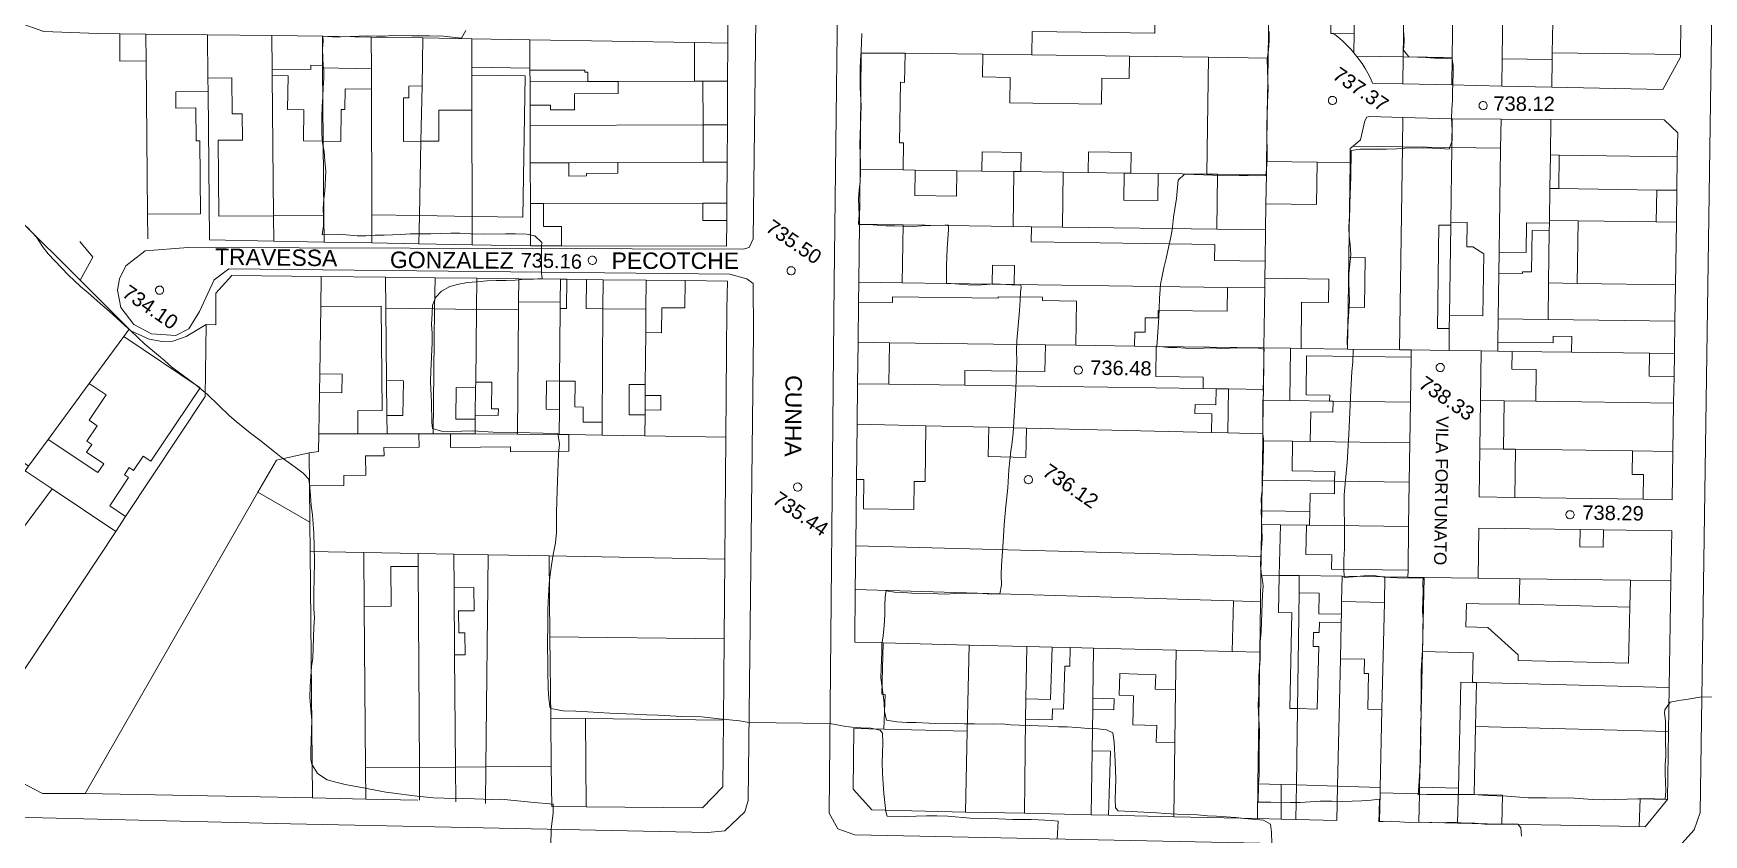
# Model space of a CAD drawing. Header units: metres. Extents: x 322294 to 7190115, y 7390841 to 10157759.
# Drawn here: x 323256.2 to 323459.6, y 7393020.6 to 7393118.2 of the extents above; entities that cross this region are included whole.
import ezdxf
from ezdxf.enums import TextEntityAlignment as Align

# ---------------------------------------------------------------- set-up
doc = ezdxf.new("R2010")
doc.units = ezdxf.units.M
doc.layers.get('0').update_dxf_attribs({"lineweight": 18})
for name, color, linetype, lineweight in [('100_SIST_VIARIO_MEIO_FIO', 1, 'Continuous', 18), ('144_P_DUPLA_ASF_TOP', 7, 'Continuous', 18), ('160_P_SIMP_ASF_TOP', 7, 'Continuous', 18), ('206_MURO_E_MURO_ARRIMO', 7, 'Continuous', 18), ('214_PROJ_BEIRAL_EDIF', 10, 'Continuous', 18), ('600_CURVA_MESTRA', 14, 'Continuous', 18), ('604_CURVA_INTERM', 7, 'Continuous', 18), ('606_PTO_COTADO', 7, 'Continuous', 18), ('608_PTO_COTADO_INTERVIA', 1, 'Continuous', 18), ('624_SEGM_CURVA_MESTRA', 14, 'Continuous', 18)]:
    doc.layers.add(name, color=color, linetype=linetype, lineweight=lineweight)
doc.styles.add('Style-Arial', font='arial.ttf', dxfattribs={"height": 1.75})

# ---------------------------------------------------------------- blocks, each defined once
blk = doc.blocks.new('SP09')
at = {"color": 0, "linetype": 'Continuous'}
blk.add_lwpolyline([(-0.03, -0.51), (-0.14, -0.49), (-0.24, -0.46), (-0.31, -0.42), (-0.35, -0.39), (-0.42, -0.31), (-0.47, -0.24), (-0.51, -0.15), (-0.52, -0.09), (-0.52, 0.03), (-0.51, 0.11), (-0.48, 0.2), (-0.44, 0.27), (-0.4, 0.33), (-0.32, 0.39), (-0.23, 0.44), (-0.15, 0.48), (-0.1, 0.48), (-0.03, 0.48), (0.08, 0.48), (0.19, 0.44), (0.27, 0.4), (0.35, 0.32), (0.41, 0.23), (0.46, 0.11), (0.48, 0.03), (0.48, -0.03), (0.47, -0.08), (0.44, -0.21), (0.38, -0.3), (0.31, -0.38), (0.23, -0.44), (0.1, -0.49), (0.02, -0.51)], close=True, dxfattribs=at)
blk = doc.blocks.new('SP10')
at = {"color": 0, "linetype": 'Continuous'}
blk.add_lwpolyline([(-0.03, -0.51), (-0.14, -0.49), (-0.24, -0.46), (-0.31, -0.42), (-0.35, -0.39), (-0.42, -0.31), (-0.47, -0.24), (-0.51, -0.15), (-0.52, -0.09), (-0.52, 0.03), (-0.51, 0.11), (-0.48, 0.2), (-0.44, 0.27), (-0.4, 0.33), (-0.32, 0.39), (-0.23, 0.44), (-0.15, 0.48), (-0.1, 0.48), (-0.03, 0.48), (0.08, 0.48), (0.19, 0.44), (0.27, 0.4), (0.35, 0.32), (0.41, 0.23), (0.46, 0.11), (0.48, 0.03), (0.48, -0.03), (0.47, -0.08), (0.44, -0.21), (0.38, -0.3), (0.31, -0.38), (0.23, -0.44), (0.1, -0.49), (0.02, -0.51)], close=True, dxfattribs=at)

msp = doc.modelspace()

# ---------------------------------------------------------------- linework, layer by layer
at = {"layer": '100_SIST_VIARIO_MEIO_FIO'}
msp.add_lwpolyline([(323422.23, 7393243.091), (323359.754, 7393243.822), (323357.141, 7393242.386), (323355.563, 7393239.874), (323353.732, 7393087.88), (323353.126, 7393023.232), (323354.198, 7393021.311), (323356.277, 7393020.596), (323454.943, 7393018.575), (323456.959, 7393019.539), (323458.45, 7393021.204), (323459.19, 7393023.313), (323462.319, 7393238.023), (323461.636, 7393240.149), (323459.498, 7393242.196), (323457.506, 7393242.775)], close=True, dxfattribs=at)
msp.add_lwpolyline([(323253.99, 7393022.75), (323287.554, 7393021.948), (323338.343, 7393020.884), (323340.418, 7393021.082), (323342.873, 7393023.383), (323343.268, 7393024.773), (323343.91, 7393081.722), (323343.878, 7393087.731), (323343.109, 7393088.32), (323341.047, 7393088.882), (323280.041, 7393089.526), (323278.257, 7393088.207), (323276.481, 7393084.343), (323275.187, 7393082.235), (323273.59, 7393081.401), (323270.613, 7393081.622), (323268.461, 7393082.758), (323266.875, 7393084.835), (323266.495, 7393086.92), (323266.736, 7393088.294), (323267.506, 7393089.895), (323269.846, 7393091.732), (323275.096, 7393092.119), (323342.673, 7393091.91), (323343.376, 7393092.136), (323343.892, 7393093.192), (323345.054, 7393189.988)], dxfattribs=at)
at = {"layer": '206_MURO_E_MURO_ARRIMO'}
for p, q in [((323414.54, 7393118.197), (323415.056, 7393117.782)), ((323340.768, 7393112.391), (323340.796, 7393117.008)), ((323415.056, 7393117.782), (323415.619, 7393117.289)), ((323415.619, 7393117.289), (323416.157, 7393116.772)), ((323416.157, 7393116.772), (323416.668, 7393116.236)), ((323416.668, 7393116.236), (323417.025, 7393115.825)), ((323356.888, 7393101.645), (323357.048, 7393115.792)), ((323417.348, 7393115.422), (323417.597, 7393115.112)), ((323417.597, 7393115.112), (323418.011, 7393114.53)), ((323418.011, 7393114.53), (323418.389, 7393113.938)), ((323340.736, 7393107.073), (323340.768, 7393112.391)), ((323418.389, 7393113.938), (323418.729, 7393113.339)), ((323418.729, 7393113.339), (323419.029, 7393112.736)), ((323419.029, 7393112.736), (323419.288, 7393112.131)), ((323419.288, 7393112.131), (323422.981, 7393112.05)), ((323422.981, 7393112.05), (323428.932, 7393111.92)), ((323435.012, 7393111.787), (323441.117, 7393111.654)), ((323418.589, 7393108.011), (323418.363, 7393107.542)), ((323418.938, 7393108.072), (323418.589, 7393108.011)), ((323422.97, 7393107.959), (323418.938, 7393108.072)), ((323428.993, 7393107.79), (323422.97, 7393107.959)), ((323340.708, 7393102.511), (323340.736, 7393107.073)), ((323418.363, 7393107.542), (323417.824, 7393105.25)), ((323434.932, 7393107.759), (323428.993, 7393107.79)), ((323417.824, 7393105.25), (323416.947, 7393104.484)), ((323412.55, 7393102.521), (323406.388, 7393102.607)), ((323456.278, 7393095.207), (323456.336, 7393099.091)), ((323340.665, 7393095.427), (323340.677, 7393097.541)), ((323356.734, 7393087.899), (323356.813, 7393094.951)), ((323261.9, 7393092.867), (323263.468, 7393090.938)), ((323277.672, 7393093.043), (323285.506, 7393092.899)), ((323285.506, 7393092.899), (323291.639, 7393092.787)), ((323297.455, 7393092.68), (323303.184, 7393092.576)), ((323303.184, 7393092.576), (323309.684, 7393092.456)), ((323309.684, 7393092.456), (323316.77, 7393092.327)), ((323316.77, 7393092.327), (323320.539, 7393092.319)), ((323263.468, 7393090.938), (323261.959, 7393088.131)), ((323291.292, 7393088.595), (323299.111, 7393088.506)), ((323299.111, 7393088.506), (323305.147, 7393088.437)), ((323305.147, 7393088.437), (323310.242, 7393088.379)), ((323310.242, 7393088.379), (323315.342, 7393088.321)), ((323315.342, 7393088.321), (323320.415, 7393088.263)), ((323320.415, 7393088.263), (323321.18, 7393088.254)), ((323323.57, 7393088.227), (323325.624, 7393088.204)), ((323325.624, 7393088.204), (323330.849, 7393088.144)), ((323330.849, 7393088.144), (323335.596, 7393088.09)), ((323356.707, 7393085.485), (323356.734, 7393087.899)), ((323267.921, 7393082.176), (323268.11, 7393081.988)), ((323268.11, 7393081.988), (323270.337, 7393080.965)), ((323274.829, 7393081.29), (323277.292, 7393082.732)), ((323270.337, 7393080.965), (323271.922, 7393080.683)), ((323271.922, 7393080.683), (323273.208, 7393080.732)), ((323273.208, 7393080.732), (323274.829, 7393081.29)), ((323356.595, 7393075.53), (323356.651, 7393080.588)), ((323423.973, 7393078.77), (323423.985, 7393079.651)), ((323432.525, 7393079.532), (323432.439, 7393073.501)), ((323455.994, 7393076.43), (323456.036, 7393079.205)), ((323432.439, 7393073.501), (323432.355, 7393067.615)), ((323432.355, 7393067.615), (323432.272, 7393061.743)), ((323455.767, 7393061.416), (323455.856, 7393067.281)), ((323356.372, 7393055.778), (323356.463, 7393063.872)), ((323432.272, 7393061.743), (323436.624, 7393061.682)), ((323452.22, 7393061.465), (323455.767, 7393061.416)), ((323447.392, 7393057.735), (323444.57, 7393057.775)), ((323423.599, 7393051.982), (323423.611, 7393052.826)), ((323432.135, 7393051.863), (323425.592, 7393051.954)), ((323455.422, 7393038.546), (323455.618, 7393051.536)), ((323296.724, 7393024.963), (323303.069, 7393024.84)), ((323452.489, 7393021.585), (323455.216, 7393024.909)), ((323385.045, 7393023.034), (323387.135, 7393022.986)), ((323408.169, 7393022.51), (323409.958, 7393022.47)), ((323424.917, 7393022.131), (323429.64, 7393022.019)), ((323429.64, 7393022.019), (323435.029, 7393021.917)), ((323451.768, 7393021.599), (323452.489, 7393021.585))]:
    msp.add_line(p, q, dxfattribs=at)
for points in [[(323291.535, 7393105.057), (323291.459, 7393113.987)], [(323309.621, 7393113.126), (323309.619, 7393114.085)], [(323357.048, 7393115.792), (323362.369, 7393115.806)], [(323423.027, 7393115.343), (323422.981, 7393112.05)], [(323316.705, 7393113.71), (323316.71, 7393112.317)], [(323316.71, 7393112.317), (323323.739, 7393112.339)], [(323316.718, 7393109.461), (323316.71, 7393112.317)], [(323337.769, 7393112.381), (323340.768, 7393112.391)], [(323277.672, 7393093.043), (323277.518, 7393111.122)], [(323303.563, 7393111.797), (323303.43, 7393105.059)], [(323422.92, 7393104.401), (323422.97, 7393107.959)], [(323340.736, 7393107.073), (323337.785, 7393107.064)], [(323428.993, 7393107.79), (323428.945, 7393104.317)], [(323270.167, 7393093.18), (323270.142, 7393096.17)], [(323285.506, 7393092.899), (323285.48, 7393095.998)], [(323303.252, 7393096.025), (323303.184, 7393092.576)], [(323309.684, 7393092.456), (323309.674, 7393095.916)], [(323316.755, 7393097.468), (323316.77, 7393092.327)], [(323428.813, 7393094.839), (323428.66, 7393083.847)], [(323440.827, 7393095.085), (323440.814, 7393094.162)], [(323299.111, 7393088.506), (323299.149, 7393084.728)], [(323305.099, 7393084.653), (323305.147, 7393088.437)], [(323310.242, 7393088.379), (323310.199, 7393084.589)], [(323315.319, 7393085.521), (323315.342, 7393088.321)], [(323320.393, 7393085.481), (323320.415, 7393088.263)], [(323325.596, 7393084.669), (323325.624, 7393088.204)], [(323330.849, 7393088.144), (323330.822, 7393084.628)], [(323356.734, 7393087.899), (323362.034, 7393087.825)], [(323372.993, 7393087.673), (323375.663, 7393087.636)], [(323390.321, 7393080.119), (323383.182, 7393080.218)], [(323409.288, 7393079.855), (323410.582, 7393079.837)], [(323434.539, 7393079.504), (323436.292, 7393079.479)], [(323299.236, 7393075.917), (323299.279, 7393071.686)], [(323320.29, 7393072.412), (323320.317, 7393075.855)], [(323310.09, 7393075.046), (323310.052, 7393071.688)], [(323330.738, 7393074.099), (323330.724, 7393072.348)], [(323409.2, 7393073.5), (323414.066, 7393073.432)], [(323432.439, 7393073.501), (323435.315, 7393073.461)], [(323295.763, 7393069.444), (323299.301, 7393069.437)], [(323321.435, 7393069.349), (323320.266, 7393069.368)], [(323401.666, 7393069.536), (323399.68, 7393069.584)], [(323405.914, 7393068.576), (323405.926, 7393069.433)], [(323405.914, 7393068.576), (323405.848, 7393063.782)], [(323405.914, 7393068.576), (323409.551, 7393068.525)], [(323435.233, 7393067.574), (323432.355, 7393067.615)], [(323405.796, 7393060.074), (323405.848, 7393063.782)], [(323414.674, 7393063.659), (323405.848, 7393063.782)], [(323407.939, 7393052.2), (323410.372, 7393052.166)], [(323410.343, 7393050.086), (323410.146, 7393035.965)], [(323415.472, 7393046.451), (323415.495, 7393047.466)], [(323431.962, 7393039.153), (323431.474, 7393039.165)], [(323303.263, 7393024.83), (323303.238, 7393028.807)], [(323307.665, 7393024.613), (323307.632, 7393028.851)], [(323311.332, 7393028.888), (323311.281, 7393024.434)], [(323420.209, 7393025.696), (323420.13, 7393022.24)], [(323424.917, 7393022.131), (323424.995, 7393025.588)], [(323429.737, 7393026.281), (323429.64, 7393022.019)]]:
    msp.add_lwpolyline(points, dxfattribs=at)
at = {"layer": '214_PROJ_BEIRAL_EDIF'}
for points in [[(323426.684, 7393139.6), (323426.504, 7393126.717), (323427.071, 7393126.709), (323427.038, 7393124.336), (323429.105, 7393124.307), (323428.979, 7393115.26), (323423.027, 7393115.343), (323423.292, 7393134.391), (323423.312, 7393135.807), (323423.365, 7393139.646)], [(323441.369, 7393129.716), (323440.121, 7393129.734), (323440.167, 7393133.084), (323438.917, 7393133.102), (323438.793, 7393124.24), (323441.292, 7393124.205), (323441.287, 7393123.829), (323441.228, 7393119.587), (323441.176, 7393115.85), (323441.164, 7393115.025), (323435.058, 7393115.11), (323435.331, 7393134.711), (323435.397, 7393139.479), (323441.503, 7393139.394), (323441.451, 7393135.613), (323441.394, 7393131.536)], [(323248.521, 7393121.889), (323256.601, 7393128.269), (323264.99, 7393134.791), (323270.774, 7393134.551), (323310.325, 7393133.79), (323310.252, 7393129.98), (323334.391, 7393129.516), (323334.464, 7393133.325), (323340.895, 7393133.201), (323340.796, 7393117.008), (323336.721, 7393117.078), (323316.694, 7393117.42), (323309.608, 7393117.541), (323303.678, 7393117.642), (323297.379, 7393117.749), (323291.426, 7393117.851), (323285.293, 7393117.935), (323277.46, 7393118.032), (323269.955, 7393118.125), (323266.757, 7393118.165), (323264.074, 7393118.198), (323257.536, 7393118.441), (323254.302, 7393119.572)], [(323402.803, 7393136.19), (323406.854, 7393136.134), (323406.653, 7393121.632), (323406.606, 7393118.308), (323406.563, 7393115.191), (323399.319, 7393115.292), (323389.713, 7393115.426), (323377.803, 7393115.591), (323377.843, 7393118.443), (323392.796, 7393118.235), (323393.003, 7393133.076), (323393.048, 7393136.326)], [(323423.027, 7393115.343), (323423.292, 7393134.391), (323418.532, 7393134.457), (323418.413, 7393125.889), (323419.057, 7393125.88), (323419.038, 7393124.459), (323417.145, 7393124.486), (323417.129, 7393123.349), (323417.057, 7393118.162), (323417.025, 7393115.825), (323417.348, 7393115.422)], [(323428.979, 7393115.26), (323429.105, 7393124.307), (323429.222, 7393132.746), (323432.431, 7393132.701), (323432.325, 7393125.146), (323431.195, 7393125.162), (323431.184, 7393124.35), (323432.967, 7393124.325), (323433.112, 7393134.742), (323435.331, 7393134.711), (323435.058, 7393115.11), (323435.012, 7393111.787), (323428.932, 7393111.92)], [(323417.129, 7393123.349), (323414.282, 7393123.389), (323414.21, 7393118.202), (323414.54, 7393118.197), (323417.057, 7393118.162)], [(323269.983, 7393114.859), (323269.955, 7393118.125), (323266.757, 7393118.165), (323266.785, 7393114.832)], [(323277.504, 7393112.755), (323277.518, 7393111.122), (323273.59, 7393111.089), (323273.607, 7393109.107), (323276.031, 7393109.127), (323276.065, 7393105.1), (323276.523, 7393105.104), (323276.598, 7393096.225), (323270.142, 7393096.17), (323269.983, 7393114.859), (323269.955, 7393118.125), (323277.46, 7393118.032)], [(323456.823, 7393119.37), (323456.772, 7393115.633), (323441.176, 7393115.85), (323441.228, 7393119.587), (323452.558, 7393119.429)], [(323277.504, 7393112.755), (323280.405, 7393112.779), (323280.442, 7393108.401), (323281.679, 7393108.411), (323281.706, 7393105.216), (323278.757, 7393105.191), (323278.836, 7393095.942), (323285.48, 7393095.998), (323285.334, 7393113.069), (323285.328, 7393113.857), (323285.293, 7393117.935), (323277.46, 7393118.032)], [(323285.328, 7393113.857), (323290.033, 7393113.798), (323290.04, 7393114.316), (323291.456, 7393114.298), (323291.426, 7393117.851), (323285.293, 7393117.935)], [(323291.456, 7393114.298), (323291.459, 7393113.987), (323297.391, 7393113.885), (323297.379, 7393117.749), (323291.426, 7393117.851)], [(323303.563, 7393111.797), (323301.965, 7393111.792), (323301.97, 7393110.338), (323301.31, 7393110.336), (323301.326, 7393105.053), (323303.43, 7393105.059), (323303.252, 7393096.025), (323297.445, 7393096.124), (323297.398, 7393111.394), (323297.391, 7393113.885), (323297.379, 7393117.749), (323303.678, 7393117.642)], [(323316.694, 7393117.42), (323309.608, 7393117.541), (323309.619, 7393114.085), (323316.705, 7393113.964)], [(323323.739, 7393112.339), (323327.456, 7393112.35), (323336.735, 7393112.378), (323336.721, 7393117.078), (323316.694, 7393117.42), (323316.705, 7393113.964), (323316.705, 7393113.71), (323323.371, 7393113.73), (323323.372, 7393113.474), (323323.736, 7393113.475)], [(323389.86, 7393101.187), (323393.204, 7393101.14), (323399.121, 7393101.058), (323399.319, 7393115.292), (323389.713, 7393115.426), (323389.675, 7393112.692), (323386.314, 7393112.738), (323386.27, 7393109.579), (323375.138, 7393109.734), (323375.181, 7393112.847), (323371.816, 7393112.894), (323371.855, 7393115.674), (323362.369, 7393115.806), (323362.319, 7393112.234), (323361.814, 7393112.241), (323361.711, 7393104.878), (323362.183, 7393104.871), (323362.137, 7393101.572), (323363.6, 7393101.552), (323368.665, 7393101.482), (323371.709, 7393101.439), (323371.741, 7393103.758), (323376.519, 7393103.692), (323376.487, 7393101.373), (323381.62, 7393101.301), (323384.671, 7393101.259), (323384.706, 7393103.781), (323389.895, 7393103.709)], [(323371.855, 7393115.674), (323377.803, 7393115.591), (323389.713, 7393115.426), (323389.675, 7393112.692), (323386.314, 7393112.738), (323386.27, 7393109.579), (323375.138, 7393109.734), (323375.181, 7393112.847), (323371.816, 7393112.894)], [(323400.407, 7393101.04), (323399.121, 7393101.058), (323399.319, 7393115.292), (323406.563, 7393115.191), (323406.388, 7393102.607), (323406.365, 7393100.957)], [(323441.164, 7393115.025), (323441.117, 7393111.654), (323454.616, 7393111.359), (323456.768, 7393115.316), (323456.772, 7393115.633), (323441.176, 7393115.85)], [(323291.535, 7393105.057), (323291.611, 7393096.05), (323285.48, 7393095.998), (323285.334, 7393113.069), (323287.261, 7393113.036), (323287.192, 7393108.944), (323289.178, 7393108.91), (323289.113, 7393105.099)], [(323309.674, 7393095.916), (323309.634, 7393108.855), (323309.621, 7393113.126), (323316.119, 7393113.015), (323315.825, 7393095.811)], [(323337.785, 7393107.064), (323316.726, 7393107), (323316.718, 7393109.461), (323319.199, 7393109.469), (323319.201, 7393108.894), (323322.139, 7393108.903), (323322.134, 7393110.857), (323327.46, 7393110.873), (323327.456, 7393112.35), (323336.735, 7393112.378), (323337.769, 7393112.381)], [(323291.535, 7393105.057), (323291.611, 7393096.05), (323291.639, 7393092.787), (323297.455, 7393092.68), (323297.445, 7393096.124), (323297.398, 7393111.394), (323294.214, 7393111.448), (323294.171, 7393108.942), (323293.733, 7393108.95), (323293.666, 7393105.021)], [(323303.252, 7393096.025), (323303.43, 7393105.059), (323305.616, 7393105.066), (323305.604, 7393108.843), (323309.634, 7393108.855), (323309.674, 7393095.916)], [(323337.785, 7393107.064), (323337.799, 7393102.502), (323327.405, 7393102.47), (323321.417, 7393102.452), (323316.74, 7393102.438), (323316.726, 7393107)], [(323434.883, 7393104.235), (323434.706, 7393091.554), (323437.975, 7393091.508), (323438.025, 7393095.124), (323440.827, 7393095.085), (323440.831, 7393095.422), (323440.885, 7393099.306), (323440.942, 7393103.393), (323441.002, 7393107.728), (323434.932, 7393107.759)], [(323442.018, 7393103.378), (323456.398, 7393103.177), (323456.442, 7393106.107), (323454.804, 7393107.658), (323441.002, 7393107.728), (323440.942, 7393103.393)], [(323416.31, 7393084.848), (323416.239, 7393079.758), (323422.576, 7393079.67), (323422.92, 7393104.401), (323416.947, 7393104.484), (323416.579, 7393104.163), (323416.555, 7393102.465), (323416.395, 7393090.933), (323418.381, 7393090.905), (323418.296, 7393084.82)], [(323428.638, 7393082.248), (323428.601, 7393079.586), (323423.985, 7393079.651), (323422.576, 7393079.67), (323422.92, 7393104.401), (323428.945, 7393104.317), (323428.818, 7393095.201), (323428.813, 7393094.839), (323427.374, 7393094.859), (323427.199, 7393082.268)], [(323428.818, 7393095.201), (323428.945, 7393104.317), (323434.883, 7393104.235), (323434.706, 7393091.554), (323434.671, 7393088.99), (323434.593, 7393083.435), (323434.554, 7393080.609), (323434.539, 7393079.504), (323432.525, 7393079.532), (323428.601, 7393079.586), (323428.638, 7393082.248), (323428.66, 7393083.847), (323432.7, 7393083.79), (323432.832, 7393091.374), (323431.514, 7393092.219), (323430.771, 7393092.212), (323430.812, 7393095.174)], [(323246.961, 7393067.338), (323250.289, 7393064.866), (323252.499, 7393067.84), (323255.66, 7393065.491), (323258.057, 7393068.753), (323263.054, 7393075.553), (323267.26, 7393081.277), (323267.921, 7393082.176), (323261.959, 7393088.131), (323246.816, 7393103.177), (323238.006, 7393091.29), (323232.518, 7393083.884), (323216.753, 7393062.613), (323227.323, 7393052.246), (323243.766, 7393074.339), (323249.211, 7393070.409)], [(323321.417, 7393102.452), (323316.74, 7393102.438), (323316.755, 7393097.468), (323318.349, 7393097.473), (323337.75, 7393097.532), (323340.677, 7393097.541), (323340.708, 7393102.511), (323337.799, 7393102.502), (323327.405, 7393102.47), (323327.409, 7393101.159), (323323.597, 7393101.147), (323323.598, 7393100.836), (323321.422, 7393100.83)], [(323376.487, 7393101.373), (323375.631, 7393101.385), (323371.709, 7393101.439), (323371.741, 7393103.758), (323376.519, 7393103.692)], [(323389.86, 7393101.187), (323389.055, 7393101.198), (323384.671, 7393101.259), (323384.706, 7393103.781), (323389.895, 7393103.709)], [(323416.239, 7393079.758), (323416.31, 7393084.848), (323416.395, 7393090.933), (323416.555, 7393102.465), (323412.55, 7393102.521), (323412.478, 7393097.353), (323406.316, 7393097.439), (323406.272, 7393094.263), (323406.219, 7393090.469), (323406.19, 7393088.396), (323413.975, 7393088.288), (323413.935, 7393085.41), (323410.66, 7393085.456), (323410.582, 7393079.837)], [(323453.897, 7393099.125), (323456.336, 7393099.091), (323456.398, 7393103.177), (323442.018, 7393103.378), (323441.961, 7393099.291)], [(323368.665, 7393101.482), (323371.709, 7393101.439), (323375.631, 7393101.385), (323375.538, 7393094.691), (323362.132, 7393094.877), (323356.813, 7393094.951), (323356.888, 7393101.645), (323362.137, 7393101.572), (323363.6, 7393101.552), (323363.557, 7393098.444), (323368.622, 7393098.373)], [(323363.6, 7393101.552), (323368.665, 7393101.482), (323368.622, 7393098.373), (323363.557, 7393098.444)], [(323376.487, 7393101.373), (323375.631, 7393101.385), (323375.538, 7393094.691), (323377.771, 7393094.659), (323381.527, 7393094.607), (323381.62, 7393101.301)], [(323393.204, 7393101.14), (323399.121, 7393101.058), (323400.407, 7393101.04), (323400.313, 7393094.346), (323381.527, 7393094.607), (323381.62, 7393101.301), (323384.671, 7393101.259), (323389.055, 7393101.198), (323389.009, 7393097.907), (323393.158, 7393097.849)], [(323393.204, 7393101.14), (323389.86, 7393101.187), (323389.055, 7393101.198), (323389.009, 7393097.907), (323393.158, 7393097.849)], [(323406.272, 7393094.263), (323400.313, 7393094.346), (323400.407, 7393101.04), (323406.365, 7393100.957), (323406.316, 7393097.439)], [(323444.32, 7393095.373), (323440.831, 7393095.422), (323440.885, 7393099.306), (323441.961, 7393099.291), (323453.897, 7393099.125), (323453.842, 7393095.24)], [(323337.75, 7393097.532), (323318.349, 7393097.473), (323318.358, 7393094.672), (323320.532, 7393094.679), (323320.539, 7393092.319), (323340.645, 7393092.275), (323340.665, 7393095.427), (323337.757, 7393095.418)], [(323406.174, 7393087.211), (323406.19, 7393088.396), (323406.219, 7393090.469), (323400.063, 7393090.554), (323400.09, 7393092.509), (323377.745, 7393092.82), (323377.771, 7393094.659), (323375.538, 7393094.691), (323362.132, 7393094.877), (323362.034, 7393087.825), (323372.993, 7393087.673), (323373.025, 7393089.968), (323375.695, 7393089.931), (323375.663, 7393087.636), (323401.636, 7393087.274)], [(323440.814, 7393094.162), (323440.725, 7393087.804), (323440.663, 7393083.35), (323434.593, 7393083.435), (323434.671, 7393088.99), (323437.559, 7393088.95), (323437.562, 7393089.169), (323438.64, 7393089.154), (323438.71, 7393094.191)], [(323453.842, 7393095.24), (323444.32, 7393095.373), (323444.212, 7393087.755), (323456.162, 7393087.589), (323456.278, 7393095.207)], [(323289.822, 7393067.136), (323285.828, 7393066.233), (323283.583, 7393062.32), (323262.536, 7393025.63), (323257.353, 7393025.613), (323252.313, 7393028.259), (323252.703, 7393029.052), (323249.278, 7393031.918), (323266.263, 7393057.555), (323267.463, 7393059.367), (323277.139, 7393073.972), (323277.292, 7393082.732), (323278.449, 7393082.706), (323278.445, 7393086.56), (323280.391, 7393088.719), (323291.292, 7393088.595), (323291.236, 7393084.904), (323291.113, 7393076.722), (323291.079, 7393074.475), (323291.003, 7393069.452), (323290.97, 7393067.28)], [(323320.387, 7393084.684), (323320.317, 7393075.855), (323322.192, 7393075.841), (323322.167, 7393072.707), (323323.178, 7393072.699), (323323.163, 7393070.857), (323325.487, 7393070.838), (323325.596, 7393084.669), (323323.542, 7393084.686), (323323.57, 7393088.227), (323321.18, 7393088.254), (323321.152, 7393084.678)], [(323330.799, 7393081.757), (323330.749, 7393075.426), (323330.738, 7393074.099), (323332.636, 7393074.084), (323332.622, 7393072.333), (323330.724, 7393072.348), (323330.72, 7393071.732), (323330.7, 7393069.2), (323340.538, 7393069.042), (323340.661, 7393084.63), (323340.746, 7393088.031), (323335.596, 7393088.09), (323335.57, 7393084.765), (323332.75, 7393084.787), (323332.726, 7393081.742)], [(323444.212, 7393087.755), (323440.725, 7393087.804), (323440.663, 7393083.35), (323456.095, 7393083.135), (323456.162, 7393087.589)], [(323320.29, 7393072.412), (323320.266, 7393069.368), (323315.192, 7393069.408), (323315.312, 7393084.524), (323315.319, 7393085.521), (323320.393, 7393085.481), (323320.387, 7393084.684), (323320.317, 7393075.855), (323318.7, 7393075.868), (323318.673, 7393072.425)], [(323383.182, 7393080.218), (323379.456, 7393080.27), (323360.473, 7393080.534), (323356.651, 7393080.588), (323356.707, 7393085.485), (323360.852, 7393085.427), (323360.862, 7393086.133), (323373.721, 7393085.954), (323373.724, 7393086.138), (323379.113, 7393086.063), (323379.108, 7393085.662), (323383.257, 7393085.605)], [(323401.636, 7393087.274), (323406.174, 7393087.211), (323406.072, 7393079.9), (323392.965, 7393080.082), (323390.321, 7393080.119), (323390.344, 7393081.823), (323391.588, 7393081.806), (323391.612, 7393083.568), (323393.184, 7393083.546), (323393.197, 7393084.472), (323401.595, 7393084.355)], [(323295.763, 7393069.444), (323291.003, 7393069.452), (323291.079, 7393074.475), (323293.793, 7393074.441), (323293.822, 7393076.687), (323291.113, 7393076.722), (323291.236, 7393084.904), (323298.57, 7393084.977), (323298.696, 7393072.26), (323295.735, 7393072.23)], [(323299.279, 7393071.686), (323299.301, 7393069.437), (323303.184, 7393069.43), (323304.906, 7393069.427), (323305.099, 7393084.653), (323299.149, 7393084.728), (323299.236, 7393075.917), (323301.287, 7393075.892), (323301.234, 7393071.661)], [(323310.047, 7393071.203), (323310.026, 7393069.417), (323307.025, 7393069.423), (323304.906, 7393069.427), (323305.099, 7393084.653), (323310.199, 7393084.589), (323310.098, 7393075.734), (323310.09, 7393075.046), (323307.725, 7393075.076), (323307.676, 7393071.233)], [(323315.312, 7393084.524), (323310.199, 7393084.589), (323310.098, 7393075.734), (323312.079, 7393075.709), (323312.038, 7393072.478), (323312.855, 7393072.468), (323312.844, 7393071.653), (323310.052, 7393071.688), (323310.047, 7393071.203), (323310.026, 7393069.417), (323315.192, 7393069.408)], [(323330.72, 7393071.732), (323330.7, 7393069.2), (323325.475, 7393069.284), (323325.487, 7393070.838), (323325.596, 7393084.669), (323330.822, 7393084.628), (323330.799, 7393081.757), (323330.749, 7393075.426), (323328.792, 7393075.442), (323328.763, 7393071.747)], [(323434.554, 7393080.609), (323441.262, 7393080.513), (323441.274, 7393081.313), (323443.56, 7393081.28), (323443.533, 7393079.379), (323453.006, 7393079.247), (323456.036, 7393079.205), (323456.095, 7393083.135), (323440.663, 7393083.35), (323434.593, 7393083.435)], [(323267.463, 7393059.367), (323265.535, 7393060.661), (323267.842, 7393064.102), (323267.323, 7393064.45), (323267.912, 7393065.329), (323268.447, 7393064.97), (323269.622, 7393066.721), (323270.558, 7393066.093), (323276.559, 7393075.042), (323267.26, 7393081.277), (323263.054, 7393075.553), (323265.107, 7393074.177), (323263.037, 7393071.089), (323264.03, 7393070.423), (323262.766, 7393068.538), (323263.358, 7393068.141), (323262.722, 7393067.193), (323264.809, 7393065.793), (323264.084, 7393064.712), (323258.057, 7393068.753), (323255.66, 7393065.491), (323255.253, 7393064.938), (323258.521, 7393062.747), (323266.263, 7393057.555)], [(323369.637, 7393075.348), (323369.662, 7393077.163), (323379.411, 7393077.028), (323379.456, 7393080.27), (323360.473, 7393080.534), (323360.403, 7393075.477)], [(323401.741, 7393074.902), (323400.238, 7393074.923), (323398.666, 7393074.944), (323398.686, 7393076.355), (323392.914, 7393076.435), (323392.965, 7393080.082), (323406.072, 7393079.9), (323406.001, 7393074.842)], [(323409.2, 7393073.5), (323409.288, 7393079.855), (323406.072, 7393079.9), (323406.001, 7393074.842), (323405.983, 7393073.545)], [(323439.162, 7393073.407), (323439.216, 7393077.281), (323436.262, 7393077.322), (323436.292, 7393079.479), (323443.533, 7393079.379), (323453.006, 7393079.247), (323452.967, 7393076.473), (323455.994, 7393076.43), (323455.945, 7393073.173)], [(323414.494, 7393073.426), (323414.066, 7393073.432), (323414.076, 7393074.124), (323411.199, 7393074.165), (323411.266, 7393078.947), (323423.973, 7393078.77), (323423.896, 7393073.295)], [(323400.238, 7393074.923), (323398.666, 7393074.944), (323369.637, 7393075.348), (323360.403, 7393075.477), (323356.595, 7393075.53), (323356.539, 7393070.627), (323364.898, 7393070.425), (323372.585, 7393070.239), (323377.154, 7393070.129), (323399.68, 7393069.584), (323399.712, 7393071.884), (323397.67, 7393071.913), (323397.685, 7393072.999), (323400.21, 7393072.964)], [(323406.001, 7393074.842), (323401.741, 7393074.902), (323401.666, 7393069.536), (323405.926, 7393069.433), (323405.983, 7393073.545)], [(323414.494, 7393073.426), (323414.475, 7393072.064), (323411.757, 7393072.102), (323411.707, 7393068.495), (323423.827, 7393068.326), (323423.896, 7393073.295)], [(323450.946, 7393067.351), (323436.706, 7393067.553), (323435.233, 7393067.574), (323435.315, 7393073.461), (323439.162, 7393073.407), (323455.945, 7393073.173), (323455.856, 7393067.281)], [(323304.906, 7393069.427), (323303.184, 7393069.43), (323303.2, 7393067.8), (323298.925, 7393067.757), (323298.935, 7393066.759), (323296.686, 7393066.737), (323296.71, 7393064.383), (323294.044, 7393064.357), (323294.056, 7393063.15), (323289.861, 7393063.108), (323289.904, 7393058.693), (323289.939, 7393055.086), (323296.478, 7393054.97), (323303.074, 7393054.852), (323307.431, 7393054.774), (323311.626, 7393054.699), (323319.045, 7393054.567), (323340.42, 7393054.185), (323340.538, 7393069.042), (323330.7, 7393069.2), (323325.475, 7393069.284), (323321.435, 7393069.349), (323321.455, 7393067.307), (323314.352, 7393067.236), (323314.346, 7393067.839), (323307.042, 7393067.766), (323307.025, 7393069.423)], [(323364.898, 7393070.425), (323364.803, 7393063.617), (323363.5, 7393063.635), (323363.453, 7393060.226), (323357.318, 7393060.311), (323357.368, 7393063.86), (323356.463, 7393063.872), (323356.539, 7393070.627)], [(323372.585, 7393070.239), (323377.154, 7393070.129), (323377.068, 7393066.569), (323372.499, 7393066.679)], [(323411.707, 7393068.495), (323409.551, 7393068.525), (323409.501, 7393064.928), (323414.69, 7393064.856), (323414.674, 7393063.659), (323423.76, 7393063.533), (323423.827, 7393068.326)], [(323450.946, 7393067.351), (323450.905, 7393064.485), (323452.263, 7393064.466), (323452.22, 7393061.465), (323436.624, 7393061.682), (323436.706, 7393067.553)], [(323289.822, 7393067.136), (323289.861, 7393063.108), (323289.904, 7393058.693), (323283.583, 7393062.32), (323285.828, 7393066.233)], [(323252.249, 7393060.851), (323238.118, 7393041.623), (323240.841, 7393038.95), (323258.521, 7393062.747), (323255.253, 7393064.938)], [(323414.674, 7393063.659), (323414.652, 7393062.112), (323411.68, 7393062.153), (323411.65, 7393059.993), (323411.626, 7393058.305), (323423.685, 7393058.136), (323423.76, 7393063.533)], [(323249.278, 7393031.918), (323266.263, 7393057.555), (323258.521, 7393062.747), (323240.841, 7393038.95), (323243.916, 7393036.403)], [(323262.536, 7393025.63), (323290.23, 7393025.09), (323289.939, 7393055.086), (323289.904, 7393058.693), (323283.583, 7393062.32)], [(323405.772, 7393058.386), (323408.078, 7393058.354), (323411.232, 7393058.31), (323411.626, 7393058.305), (323411.65, 7393059.993), (323405.796, 7393060.074)], [(323405.718, 7393054.479), (323405.772, 7393058.386), (323408.078, 7393058.354), (323407.939, 7393052.2), (323405.687, 7393052.231)], [(323411.626, 7393058.305), (323411.232, 7393058.31), (323411.183, 7393054.728), (323414.319, 7393054.684), (323414.295, 7393052.956), (323423.611, 7393052.826), (323423.685, 7393058.136)], [(323450.717, 7393051.604), (323437.214, 7393051.792), (323432.135, 7393051.863), (323432.219, 7393057.946), (323444.57, 7393057.775), (323444.541, 7393055.66), (323447.362, 7393055.621), (323447.392, 7393057.735), (323455.71, 7393057.62), (323455.618, 7393051.536)], [(323296.532, 7393048.403), (323296.693, 7393028.742), (323296.724, 7393024.963), (323290.23, 7393025.09), (323289.939, 7393055.086), (323296.478, 7393054.97)], [(323402.37, 7393049.086), (323356.313, 7393050.484), (323356.372, 7393055.778), (323405.718, 7393054.479), (323405.687, 7393052.231), (323405.642, 7393048.987)], [(323296.532, 7393048.403), (323296.693, 7393028.742), (323303.238, 7393028.807), (323303.084, 7393053.295), (323299.764, 7393053.262), (323299.812, 7393048.436)], [(323307.632, 7393028.851), (323307.526, 7393042.52), (323307.463, 7393050.683), (323307.431, 7393054.774), (323303.074, 7393054.852), (323303.084, 7393053.295), (323303.238, 7393028.807)], [(323307.463, 7393050.683), (323307.431, 7393054.774), (323311.626, 7393054.699), (323311.332, 7393028.888), (323307.632, 7393028.851), (323307.526, 7393042.52), (323308.809, 7393042.532), (323308.783, 7393045.193), (323308.03, 7393045.185), (323308.003, 7393047.872), (323309.891, 7393047.891), (323309.863, 7393050.707)], [(323311.332, 7393028.888), (323311.626, 7393054.699), (323319.045, 7393054.567), (323319.143, 7393044.698), (323319.241, 7393034.801), (323319.3, 7393028.967)], [(323340.42, 7393054.185), (323319.045, 7393054.567), (323319.143, 7393044.698), (323340.343, 7393044.456)], [(323410.017, 7393026.671), (323410.146, 7393035.965), (323409.213, 7393035.986), (323409.477, 7393047.64), (323407.837, 7393047.677), (323407.939, 7393052.2), (323405.687, 7393052.231), (323405.642, 7393048.987), (323405.556, 7393042.842), (323405.333, 7393026.813), (323408.182, 7393026.726)], [(323415.53, 7393049.005), (323415.495, 7393047.466), (323412.739, 7393047.528), (323412.796, 7393050.031), (323410.343, 7393050.086), (323410.372, 7393052.166), (323415.6, 7393052.093)], [(323415.6, 7393052.093), (323420.804, 7393052.021), (323420.734, 7393048.888), (323415.53, 7393049.005)], [(323425.387, 7393042.912), (323425.013, 7393026.388), (323424.995, 7393025.588), (323420.209, 7393025.696), (323420.224, 7393026.361), (323420.439, 7393035.877), (323420.734, 7393048.888), (323420.804, 7393052.021), (323423.599, 7393051.982), (323425.592, 7393051.954)], [(323437.214, 7393051.792), (323437.133, 7393048.696), (323450.631, 7393048.343), (323450.717, 7393051.604)], [(323382.489, 7393043.411), (323380.268, 7393043.466), (323377.18, 7393043.542), (323370.188, 7393043.715), (323359.718, 7393043.973), (323356.241, 7393044.059), (323356.313, 7393050.484), (323402.37, 7393049.086), (323402.183, 7393042.925), (323395.362, 7393043.093), (323385.328, 7393043.341)], [(323405.642, 7393048.987), (323405.556, 7393042.842), (323402.183, 7393042.925), (323402.37, 7393049.086)], [(323437.133, 7393048.696), (323450.631, 7393048.343), (323450.452, 7393041.49), (323437.011, 7393041.842), (323437.029, 7393042.529), (323433.327, 7393045.848), (323430.649, 7393045.918), (323430.723, 7393048.763), (323432.274, 7393048.723)], [(323415.021, 7393026.519), (323415.373, 7393042.043), (323415.472, 7393046.451), (323412.822, 7393046.511), (323412.793, 7393045.235), (323412.113, 7393045.251), (323412.075, 7393043.55), (323412.765, 7393043.534), (323412.552, 7393035.91), (323410.146, 7393035.965), (323410.017, 7393026.671)], [(323340.265, 7393034.561), (323323.446, 7393034.753), (323319.241, 7393034.801), (323319.143, 7393044.698), (323340.343, 7393044.456)], [(323359.718, 7393043.973), (323359.528, 7393037.716), (323359.936, 7393037.704), (323359.807, 7393033.46), (323369.95, 7393033.209), (323370.188, 7393043.715)], [(323377.057, 7393034.689), (323377.091, 7393037.176), (323377.18, 7393043.542), (323370.188, 7393043.715), (323369.95, 7393033.209), (323369.728, 7393023.38), (323376.897, 7393023.218)], [(323382.489, 7393043.411), (323382.42, 7393041.133), (323381.837, 7393041.15), (323381.678, 7393035.909), (323380.324, 7393035.95), (323380.282, 7393034.591), (323377.057, 7393034.689), (323376.897, 7393023.218), (323385.045, 7393023.034), (323385.154, 7393030.846), (323385.224, 7393035.911), (323385.243, 7393037.243), (323385.328, 7393043.341)], [(323380.268, 7393043.466), (323377.18, 7393043.542), (323377.091, 7393037.176), (323380.075, 7393037.085)], [(323395.205, 7393031.826), (323392.951, 7393031.895), (323393.012, 7393033.92), (323390.097, 7393034.008), (323390.205, 7393037.54), (323388.429, 7393037.593), (323388.509, 7393040.233), (323392.895, 7393040.1), (323392.842, 7393038.326), (323395.295, 7393038.252), (323395.362, 7393043.093), (323385.328, 7393043.341), (323385.243, 7393037.243), (323387.847, 7393037.164), (323387.806, 7393035.833), (323385.224, 7393035.911), (323385.154, 7393030.846), (323387.371, 7393030.779), (323387.135, 7393022.986), (323395.08, 7393022.807)], [(323405.333, 7393026.813), (323405.556, 7393042.842), (323402.183, 7393042.925), (323395.362, 7393043.093), (323395.295, 7393038.252), (323395.205, 7393031.826), (323395.08, 7393022.807), (323405.274, 7393022.576)], [(323425.387, 7393042.912), (323431.556, 7393042.773), (323431.474, 7393039.165), (323430.029, 7393039.203), (323429.737, 7393026.281), (323425.013, 7393026.388)], [(323415.373, 7393042.043), (323415.021, 7393026.519), (323420.224, 7393026.361), (323420.439, 7393035.877), (323418.702, 7393035.917), (323418.8, 7393040.253), (323418.279, 7393040.265), (323418.318, 7393041.976)], [(323455.422, 7393038.546), (323455.341, 7393033.191), (323431.841, 7393033.805), (323431.962, 7393039.153)], [(323319.349, 7393024.035), (323323.553, 7393024.002), (323323.446, 7393034.753), (323319.241, 7393034.801), (323319.3, 7393028.967)], [(323340.265, 7393034.561), (323340.201, 7393026.427), (323337.705, 7393023.89), (323323.553, 7393024.002), (323323.446, 7393034.753)], [(323359.807, 7393033.46), (323356.122, 7393033.551), (323356.039, 7393026.162), (323358.332, 7393023.638), (323369.728, 7393023.38), (323369.95, 7393033.209)], [(323451.768, 7393021.599), (323435.029, 7393021.917), (323435.121, 7393025.423), (323431.653, 7393025.514), (323431.841, 7393033.805), (323455.341, 7393033.191), (323455.216, 7393024.909), (323451.856, 7393024.996)], [(323405.274, 7393022.576), (323405.333, 7393026.813), (323408.182, 7393026.726), (323408.169, 7393022.51)], [(323409.958, 7393022.47), (323410.017, 7393026.671), (323415.021, 7393026.519), (323414.927, 7393022.357)]]:
    msp.add_lwpolyline(points, close=True, dxfattribs=at)
at = {"layer": '600_CURVA_MESTRA', "elevation": 735}
for points in [[(323308.885, 7393118.564), (323308.362, 7393117.631), (323307.22, 7393117.734), (323306.162, 7393117.852), (323304.46, 7393117.918), (323302.324, 7393117.912), (323300.131, 7393117.964), (323299.079, 7393117.882), (323298.026, 7393117.856), (323296.889, 7393117.89), (323295.912, 7393117.879), (323293.672, 7393117.775), (323292.66, 7393117.772), (323291.503, 7393117.863), (323291.508, 7393117.287), (323291.458, 7393116.268), (323291.482, 7393115.236), (323291.545, 7393114.205), (323291.587, 7393113.772), (323291.611, 7393112.691), (323291.525, 7393111.663), (323291.489, 7393110.493), (323291.413, 7393109.295), (323291.363, 7393108.09), (323291.346, 7393107.056), (323291.36, 7393106.024), (323291.436, 7393104.866), (323291.635, 7393103.772), (323291.742, 7393102.661), (323291.843, 7393101.373), (323291.747, 7393099.008), (323291.618, 7393097.953), (323291.536, 7393096.936), (323291.567, 7393095.803), (323291.553, 7393094.783), (323291.403, 7393093.686), (323293.427, 7393093.731), (323295.677, 7393093.544), (323296.717, 7393093.544), (323297.861, 7393093.625), (323298.939, 7393093.631), (323299.972, 7393093.658), (323300.985, 7393093.705), (323302.124, 7393093.802), (323304.636, 7393093.808), (323307.054, 7393093.868), (323308.185, 7393093.877), (323309.518, 7393093.783), (323311.014, 7393093.732), (323313.737, 7393093.785), (323314.95, 7393093.782), (323316.283, 7393093.739), (323317.279, 7393093.542), (323318.143, 7393092.75), (323318.099, 7393092.324), (323318.113, 7393092.026)], [(323318.11, 7393089.017), (323318.198, 7393088.355), (323317.121, 7393088.284), (323316.114, 7393088.272), (323314.902, 7393088.16), (323313.802, 7393088.114), (323312.587, 7393088.106), (323311.451, 7393088.056), (323310.233, 7393087.945), (323309.111, 7393087.873), (323308.032, 7393087.665), (323306.941, 7393087.385), (323305.948, 7393086.822), (323305.234, 7393086.065), (323304.819, 7393085.107), (323304.785, 7393084.089), (323304.714, 7393082.759), (323304.782, 7393081.698), (323304.808, 7393080.496), (323304.648, 7393077.047), (323304.614, 7393075.79), (323304.698, 7393073.238), (323304.748, 7393070.802), (323304.846, 7393070.07), (323305.951, 7393069.765), (323307.099, 7393069.715), (323308.396, 7393069.764), (323309.743, 7393069.787), (323312.208, 7393069.623), (323315.095, 7393069.589), (323318.306, 7393069.51), (323320.08, 7393069.488), (323320.292, 7393068.204), (323320.185, 7393066.943), (323320.123, 7393065.917), (323320.108, 7393064.757), (323319.996, 7393062.586), (323319.923, 7393059.837), (323319.938, 7393057.422), (323319.824, 7393056.147), (323319.53, 7393054.725), (323319.307, 7393053.432), (323319.153, 7393052.288), (323319.049, 7393051.185), (323318.928, 7393048.994), (323318.887, 7393047.909), (323318.864, 7393045.811), (323318.827, 7393044.403), (323318.836, 7393043.103), (323318.876, 7393042.044), (323318.873, 7393040.67), (323318.938, 7393038.427), (323319.01, 7393037.258), (323319.107, 7393036.184), (323319.259, 7393035.995), (323320.758, 7393035.694), (323322.289, 7393035.651), (323323.734, 7393035.587), (323326.412, 7393035.404), (323329.403, 7393035.291), (323330.903, 7393035.202), (323332.33, 7393035.165), (323333.761, 7393035.102), (323335.147, 7393035.021), (323337.58, 7393034.977), (323338.686, 7393034.855), (323339.732, 7393034.717), (323341.002, 7393034.589), (323342.197, 7393034.495), (323343.375, 7393034.269), (323353.228, 7393034.167), (323355.164, 7393033.797), (323355.906, 7393033.717), (323357.044, 7393033.638), (323358.212, 7393033.588), (323359.35, 7393033.356), (323359.631, 7393033), (323359.671, 7393031.828), (323359.622, 7393030.481), (323359.605, 7393029.392), (323359.628, 7393028.091), (323359.694, 7393026.817), (323359.785, 7393025.62), (323360.018, 7393023.461), (323360.178, 7393022.882), (323362.487, 7393022.848), (323364.983, 7393022.907), (323366.241, 7393022.921), (323367.569, 7393022.859), (323370.3, 7393022.634), (323372.856, 7393022.579), (323375.478, 7393022.448), (323377.707, 7393022.47), (323380.226, 7393022.354), (323381.024, 7393022.263), (323380.887, 7393020.092)]]:
    msp.add_lwpolyline(points, dxfattribs=at)
at = {"layer": '604_CURVA_INTERM', "flags": 128}
for points, elevation in [([(323407.018, 7393019.557), (323406.974, 7393020.906), (323406.85, 7393021.918), (323406.005, 7393022.395), (323403.684, 7393022.575), (323402.641, 7393022.697), (323400.302, 7393022.886), (323399.197, 7393022.916), (323397.987, 7393023.027), (323396.768, 7393023.096), (323395.496, 7393023.102), (323394.048, 7393023.18), (323393.047, 7393023.262), (323390.68, 7393023.413), (323388.316, 7393023.541), (323388.011, 7393023.869), (323387.957, 7393024.941), (323388, 7393026.067), (323388.017, 7393027.419), (323388.005, 7393028.432), (323387.968, 7393029.51), (323387.847, 7393031.89), (323387.663, 7393033.002), (323386.88, 7393033.391), (323385.863, 7393033.518), (323384.723, 7393033.542), (323383.284, 7393033.671), (323382.123, 7393033.741), (323381.046, 7393033.745), (323379.812, 7393033.82), (323376.325, 7393033.944), (323375.237, 7393034.007), (323374.143, 7393034.102), (323373.104, 7393034.095), (323370.813, 7393034.133), (323369.624, 7393034.134), (323368.469, 7393034.175), (323367.249, 7393034.19), (323366.056, 7393034.158), (323363.733, 7393034.27), (323362.582, 7393034.295), (323361.355, 7393034.358), (323360.131, 7393034.581), (323359.873, 7393035.604), (323359.81, 7393036.644), (323359.711, 7393037.644), (323359.443, 7393039.714), (323359.494, 7393041.895), (323359.539, 7393042.903), (323359.56, 7393043.83), (323359.708, 7393044.819), (323359.814, 7393046.089), (323359.892, 7393047.362), (323359.915, 7393048.45), (323359.965, 7393049.619), (323360.064, 7393050.307), (323361.083, 7393050.164), (323362.132, 7393050.117), (323363.197, 7393050.024), (323366.329, 7393049.936), (323367.335, 7393049.915), (323368.439, 7393049.981), (323370.729, 7393050.027), (323371.832, 7393049.998), (323372.858, 7393049.916), (323373.917, 7393049.965), (323374.119, 7393050.986), (323374.085, 7393052.337), (323374.111, 7393053.355), (323374.357, 7393056.886), (323374.443, 7393058.411), (323374.63, 7393060.605), (323374.87, 7393062.874), (323375.024, 7393065.058), (323375.236, 7393067.327), (323375.398, 7393068.405), (323375.518, 7393069.507), (323375.761, 7393073.604), (323375.844, 7393074.869), (323375.949, 7393077.235), (323375.972, 7393078.373), (323375.956, 7393079.481), (323375.987, 7393080.743), (323376.199, 7393083.079), (323376.32, 7393084.429), (323376.393, 7393085.704), (323376.423, 7393086.734), (323376.494, 7393087.254), (323376.478, 7393087.573), (323375.375, 7393087.584), (323373.309, 7393087.706), (323372.269, 7393087.619), (323371.163, 7393087.558), (323370.051, 7393087.595), (323368.971, 7393087.653), (323367.951, 7393087.731), (323367.425, 7393087.732), (323367.435, 7393089.927), (323367.519, 7393092.014), (323367.652, 7393094.311), (323367.65, 7393094.826), (323367.207, 7393094.843), (323365.526, 7393094.82), (323364.402, 7393094.775), (323363.302, 7393094.692), (323362.182, 7393094.722), (323361.122, 7393094.771), (323360.081, 7393094.781), (323358.984, 7393094.864), (323357.91, 7393094.923), (323356.727, 7393094.901), (323356.693, 7393095.069), (323356.79, 7393096.108), (323356.765, 7393097.035), (323356.705, 7393098.039), (323356.778, 7393099.115), (323356.895, 7393100.14), (323356.961, 7393101.279), (323356.946, 7393102.407), (323356.853, 7393104.668), (323356.913, 7393105.829), (323356.99, 7393108.153), (323357.01, 7393109.37), (323356.922, 7393111.578), (323356.903, 7393113.842), (323356.939, 7393114.942), (323357.012, 7393115.988), (323357.109, 7393118.207)], 736), ([(323406.718, 7393118.447), (323406.696, 7393117.305), (323406.611, 7393116.211), (323406.443, 7393115.073), (323406.491, 7393113.748), (323406.561, 7393112.56), (323406.567, 7393111.409), (323406.472, 7393109.014), (323406.409, 7393106.412), (323406.455, 7393102.946), (323406.395, 7393101.624), (323406.31, 7393100.884), (323405.288, 7393100.865), (323404.154, 7393100.912), (323403.063, 7393100.882), (323399.809, 7393100.953), (323398.695, 7393100.995), (323397.528, 7393101.01), (323396.414, 7393101.064), (323395.626, 7393100.314), (323395.422, 7393098.097), (323395.206, 7393096.852), (323395.05, 7393095.819), (323394.917, 7393094.614), (323394.757, 7393093.595), (323394.455, 7393092.118), (323394.148, 7393090.798), (323393.862, 7393089.651), (323393.681, 7393088.636), (323393.471, 7393087.645), (323393.442, 7393087.022), (323393.357, 7393085.969), (323393.291, 7393084.642), (323393.266, 7393083.629), (323393.118, 7393081.197), (323393.008, 7393080.02), (323393.375, 7393080.064), (323394.459, 7393079.937), (323395.464, 7393079.928), (323396.487, 7393079.86), (323397.636, 7393079.817), (323398.714, 7393079.878), (323399.758, 7393079.914), (323400.822, 7393079.844), (323401.918, 7393079.874), (323402.992, 7393079.924), (323405.117, 7393079.921), (323406.107, 7393079.761), (323406.051, 7393079.091), (323406.063, 7393078.083), (323406.046, 7393077.057), (323406.001, 7393075.941), (323405.981, 7393074.876), (323406.026, 7393074.352), (323405.939, 7393073.332), (323405.941, 7393071.301), (323405.923, 7393070.197), (323405.95, 7393069.386), (323405.997, 7393068.783), (323406.006, 7393067.775), (323405.881, 7393063.573), (323405.845, 7393062.569), (323405.744, 7393061.517), (323405.767, 7393060.496), (323405.745, 7393060.082), (323405.76, 7393058.974), (323405.862, 7393056.631), (323405.784, 7393055.532), (323405.672, 7393054.49), (323405.66, 7393053.382), (323405.781, 7393052.215), (323405.856, 7393051.909), (323405.964, 7393050.903), (323405.903, 7393049.85), (323405.809, 7393047.694), (323405.786, 7393046.482), (323405.719, 7393045.322), (323405.617, 7393044.145), (323405.589, 7393042.999), (323405.592, 7393041.989), (323405.449, 7393039.965), (323405.432, 7393038.716), (323405.438, 7393037.656), (323405.369, 7393036.56), (323405.398, 7393035.469), (323405.53, 7393033.292), (323405.492, 7393031.109), (323405.499, 7393028.904), (323405.469, 7393027.871), (323405.393, 7393026.721), (323405.368, 7393024.581), (323406.907, 7393024.592), (323409.3, 7393024.532), (323410.498, 7393024.557), (323412.894, 7393024.707), (323414.324, 7393024.707), (323415.661, 7393024.679), (323416.821, 7393024.696), (323417.994, 7393024.743), (323419.131, 7393024.819), (323420.151, 7393024.93), (323420.105, 7393023.29), (323420.063, 7393022.241), (323420.565, 7393022.227), (323421.59, 7393022.255), (323422.625, 7393022.193), (323423.732, 7393022.094), (323425.143, 7393022.142), (323427.309, 7393022.069), (323428.342, 7393022.111), (323429.515, 7393022.113), (323430.696, 7393022.04), (323431.737, 7393022.005), (323432.912, 7393021.888), (323435.245, 7393021.881), (323436.36, 7393021.955), (323436.965, 7393021.901), (323437.335, 7393021.45), (323437.444, 7393020.452)], 737), ([(323423.089, 7393118.255), (323423.14, 7393117.212), (323423.068, 7393116.176), (323423.706, 7393115.344), (323425.779, 7393115.278), (323426.831, 7393115.169), (323427.933, 7393115.201), (323428.992, 7393115.108), (323429.116, 7393114.276), (323429.116, 7393113.257), (323429.041, 7393111.061), (323429.021, 7393110.052), (323428.943, 7393108.944), (323428.898, 7393107.821), (323428.955, 7393107.306), (323428.978, 7393106.197), (323428.97, 7393105.144), (323428.636, 7393104.097), (323427.548, 7393104.18), (323425.489, 7393104.279), (323423.28, 7393104.235), (323422.216, 7393104.15), (323420.996, 7393104.086), (323418.86, 7393104.106), (323417.781, 7393104.099), (323416.681, 7393103.943), (323416.639, 7393100.726), (323416.616, 7393099.62), (323416.512, 7393097.487), (323416.524, 7393096.718), (323416.418, 7393094.591), (323416.437, 7393093.507), (323416.585, 7393092.443), (323416.653, 7393091.248), (323416.42, 7393088.902), (323416.392, 7393087.856), (323416.428, 7393086.692), (323416.494, 7393085.598), (323416.236, 7393081.846), (323416.216, 7393080.747), (323416.245, 7393079.743), (323416.95, 7393079.715), (323416.871, 7393078.16), (323416.752, 7393077.045), (323416.661, 7393074.71), (323416.413, 7393069.377), (323416.218, 7393065.956), (323415.939, 7393063.341), (323415.855, 7393062.018), (323415.851, 7393060.862), (323415.892, 7393057.77), (323415.862, 7393055.425), (323415.779, 7393054.14), (323415.813, 7393053.061), (323415.824, 7393051.925), (323416.924, 7393052.002), (323418.216, 7393052.138), (323419.436, 7393052.168), (323420.688, 7393051.973), (323423.047, 7393051.867), (323424.342, 7393051.905), (323425.44, 7393051.911), (323425.4, 7393051.243), (323425.438, 7393050.193), (323425.424, 7393049.119), (323425.386, 7393047.883), (323425.439, 7393046.824), (323425.411, 7393045.805), (323425.415, 7393044.779), (323425.433, 7393044.231), (323425.379, 7393043.072), (323425.288, 7393041.893), (323425.217, 7393040.545), (323425.197, 7393036.987), (323425.184, 7393035.884), (323425.201, 7393035.395), (323425.157, 7393034.33), (323425.139, 7393033.256), (323425.179, 7393032.113), (323425.142, 7393030.867), (323425.128, 7393029.647), (323424.913, 7393026.523), (323424.834, 7393025.452), (323425.907, 7393025.518), (323429.215, 7393025.506), (323431.549, 7393025.504), (323432.167, 7393025.487), (323433.172, 7393025.409), (323435.674, 7393025.292), (323438.231, 7393025.104), (323440.45, 7393025.12), (323441.823, 7393025.084), (323443.296, 7393025.088), (323446.108, 7393024.909), (323447.469, 7393024.87), (323450.294, 7393024.929), (323451.571, 7393024.973), (323453.614, 7393024.975), (323454.921, 7393024.951), (323454.997, 7393025.969), (323454.92, 7393028.063), (323454.911, 7393029.138), (323454.999, 7393030.194), (323454.969, 7393032.324), (323454.961, 7393033.406), (323454.977, 7393034.424), (323454.853, 7393035.454), (323454.882, 7393035.826), (323455.537, 7393036.753), (323456.602, 7393036.978), (323457.723, 7393037.124), (323459.395, 7393037.386), (323466.819, 7393037.279)], 738), ([(323255.473, 7393094.613), (323256.61, 7393093.39), (323257.344, 7393092.263), (323258.024, 7393091.354), (323258.852, 7393090.517), (323260.525, 7393088.751), (323261.243, 7393088.048), (323261.99, 7393087.361), (323262.896, 7393086.603), (323264.703, 7393085.041), (323265.488, 7393084.384), (323267.334, 7393082.677), (323268.097, 7393081.997), (323269.804, 7393080.351), (323271.486, 7393078.961), (323272.267, 7393078.321), (323273.113, 7393077.569), (323275.08, 7393076.085), (323276.051, 7393075.358), (323277.447, 7393074.233), (323280.125, 7393071.624), (323280.92, 7393070.92), (323282.67, 7393069.503), (323283.811, 7393068.654), (323285.604, 7393067.243), (323286.396, 7393066.6), (323288.123, 7393065.378), (323289.085, 7393064.654), (323289.772, 7393063.927), (323289.915, 7393062.911), (323289.964, 7393061.876), (323290.083, 7393060.693), (323290.22, 7393059.559), (323290.377, 7393057.28), (323290.468, 7393054.023), (323290.423, 7393051.702), (323290.381, 7393050.319), (323290.375, 7393049.241), (323290.397, 7393048.16), (323290.472, 7393046.995), (323290.395, 7393045.933), (323290.349, 7393044.595), (323290.328, 7393043.329), (323290.261, 7393042.13), (323290.105, 7393041.102), (323289.926, 7393038.645), (323289.921, 7393037.368), (323290.015, 7393035.851), (323290.127, 7393034.573), (323290.114, 7393033.29), (323290.028, 7393030.799), (323290.017, 7393029.769), (323290.139, 7393029.222), (323290.826, 7393028.063), (323292.01, 7393027.286), (323293.08, 7393026.994), (323294.187, 7393026.724), (323296.643, 7393026.288), (323298.11, 7393025.993), (323299.158, 7393025.81), (323300.149, 7393025.66), (323302.597, 7393025.352), (323303.725, 7393025.213), (323304.974, 7393025.121), (323306.278, 7393025.072), (323308.504, 7393025.007), (323309.932, 7393024.988), (323311.014, 7393024.942), (323312.155, 7393024.918), (323313.161, 7393024.933), (323316.8, 7393024.576), (323319.516, 7393024.342), (323319.541, 7393023.289), (323319.29, 7393021.283), (323319.035, 7393009.909)], 734)]:
    msp.add_lwpolyline(points, dxfattribs=dict(at, elevation=elevation))
at = {"layer": '624_SEGM_CURVA_MESTRA', "elevation": 735}
msp.add_lwpolyline([(323318.113, 7393092.026), (323318.115, 7393091.986), (323318.096, 7393089.124), (323318.11, 7393089.017)], dxfattribs=at)

# ---------------------------------------------------------------- block references
at = {"layer": '606_PTO_COTADO', "rotation": 325.5688295630279}
for p in [(323414.441, 7393110.027, 737.374), (323432.776, 7393109.404, 738.124), (323324.323, 7393090.561, 735.159), (323383.493, 7393077.192, 736.479), (323427.562, 7393077.499, 738.334), (323349.324, 7393062.947, 735.439), (323377.416, 7393063.846, 736.119), (323443.362, 7393059.567, 738.29)]:
    msp.add_blockref('SP09', p, dxfattribs=at)
at = {"layer": '608_PTO_COTADO_INTERVIA', "rotation": 325.5688295630279}
for p in [(323348.526, 7393089.285, 735.504), (323271.636, 7393086.92, 734.005)]:
    msp.add_blockref('SP10', p, dxfattribs=at)

# ---------------------------------------------------------------- texts
at = {"layer": '144_P_DUPLA_ASF_TOP', "style": 'Style-Arial'}
msp.add_text('VILA FORTUNATO', height=1.5, rotation=269.13256, dxfattribs=at).set_placement((323427.802, 7393071.58), align=Align.MIDDLE_LEFT)
at = {"layer": '160_P_SIMP_ASF_TOP', "style": 'Style-Arial'}
for s, rotation, p in [('TRAVESSA', 359.24465, (323278.355, 7393091.022)), ('GONZALEZ', 359.62223, (323299.66, 7393090.635)), ('PECOTCHE', 359.95946, (323326.645, 7393090.524)), ('CUNHA', 269.35542, (323348.827, 7393076.58))]:
    msp.add_text(s, height=2, rotation=rotation, dxfattribs=at).set_placement(p, align=Align.MIDDLE_LEFT)
at = {"layer": '606_PTO_COTADO', "style": 'Style-Arial'}
for s, rotation, p in [('737.37', 325.56883, (323417.856, 7393111.391, 737.374)), ('738.12', 359.67113, (323437.745, 7393109.636, 738.124)), ('735.16', 358.46211, (323319.301, 7393090.502, 735.159)), ('736.48', 359.08721, (323388.655, 7393077.449, 736.479)), ('738.33', 325.56883, (323428.326, 7393073.762, 738.334)), ('736.12', 325.56883, (323382.534, 7393063.08, 736.119)), ('735.44', 325.56883, (323349.668, 7393059.703, 735.439)), ('738.29', 359.08121, (323448.573, 7393059.8, 738.29))]:
    msp.add_text(s, height=1.75, rotation=rotation, dxfattribs=at).set_placement(p, align=Align.MIDDLE_CENTER)
at = {"layer": '608_PTO_COTADO_INTERVIA', "style": 'Style-Arial'}
for s, p in [('735.50', (323348.837, 7393092.82, 735.504)), ('734.10', (323270.488, 7393084.864, 734.005))]:
    msp.add_text(s, height=1.75, rotation=325.56883, dxfattribs=at).set_placement(p, align=Align.MIDDLE_CENTER)

doc.saveas('drawing.dxf')
